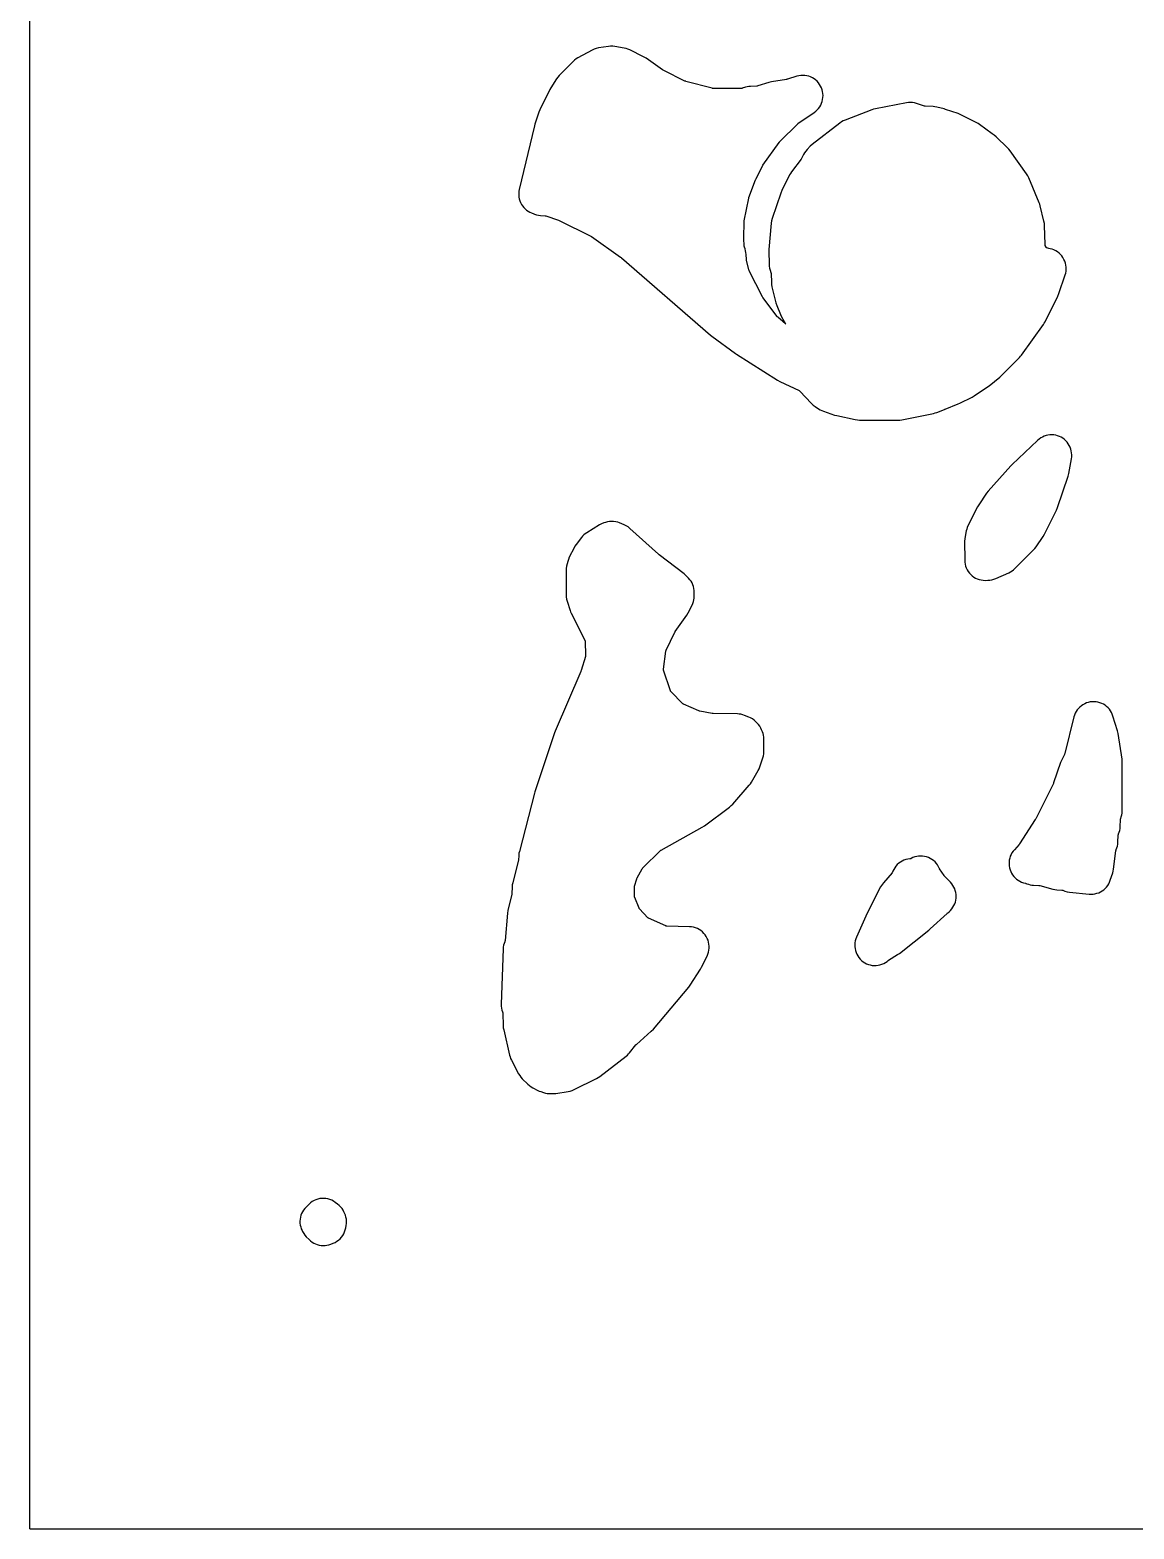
# Model space of a CAD drawing. Header units: millimetres. Extents: x 0 to 300, y 0 to 300.
# Drawn here: x 0 to 136.5, y 0 to 185.3 of the extents above; entities that cross this region are included whole.
import ezdxf

# ---------------------------------------------------------------- set-up
doc = ezdxf.new("R2010")
doc.units = ezdxf.units.MM
doc.layers.add('CUT', color=7, linetype='CONTINUOUS')

msp = doc.modelspace()

# ---------------------------------------------------------------- linework, layer by layer
at = {"layer": 'CUT'}
for points in [[(299.9634, 299.9386), (299.9634, 0.0614), (299.9606, 0.0029), (299.9021, 0), (0.0614, 0), (0.0029, 0.0029), (0, 0.0614), (0, 299.9386), (0.0029, 299.9971), (0.0614, 300), (299.9021, 300), (299.9606, 299.9971)], [(60.5027, 164.4061), (60.572, 164.1766), (60.663, 163.9549), (60.7749, 163.7428), (60.9065, 163.5425), (61.0567, 163.3557), (61.2242, 163.1841), (61.4072, 163.0294), (61.6043, 162.8929), (61.8135, 162.7759), (62.033, 162.6795), (62.1162, 162.6521), (62.1162, 162.6519), (62.2148, 162.6154), (62.3828, 162.5478), (62.6224, 162.4653), (62.8691, 162.4075), (63.1203, 162.375), (63.6896, 162.3304), (63.6947, 162.3299), (63.7429, 162.3223), (63.7675, 162.3162), (63.7892, 162.3095), (65.37, 161.7779), (65.4482, 161.7485), (65.5243, 161.7136), (69.2639, 159.8383), (69.34, 159.7966), (69.413, 159.7494), (73.0318, 157.2166), (73.0814, 157.18), (73.129, 157.1408), (84.1469, 147.5912), (84.3059, 147.4643), (87.2229, 145.3253), (87.3612, 145.2308), (92.4302, 142.0124), (92.704, 141.8616), (95.1189, 140.723), (95.1705, 140.6956), (95.2125, 140.6549), (96.6476, 139.1241), (96.8487, 138.9322), (97.0698, 138.7638), (97.5198, 138.4592), (97.7128, 138.3409), (97.9158, 138.2405), (98.1269, 138.1589), (99.4886, 137.7026), (99.7586, 137.6286), (102.0516, 137.1367), (102.3083, 137.0955), (102.5678, 137.0811), (107.3179, 137.0655), (107.5708, 137.0774), (107.8211, 137.1149), (111.7234, 137.9031), (111.9379, 137.9563), (112.1468, 138.0284), (113.1004, 138.405), (113.12, 138.4127), (113.1272, 138.4156), (113.1301, 138.4167), (113.1485, 138.424), (114.7855, 139.0705), (114.9975, 139.1659), (116.4969, 139.926), (116.7632, 140.0824), (118.4157, 141.1955), (118.5887, 141.3232), (119.9199, 142.3971), (120.1213, 142.5784), (122.3416, 144.807), (122.4793, 144.957), (122.6043, 145.1177), (125.3117, 148.9054), (125.4184, 149.0676), (125.5121, 149.2376), (127.0936, 152.388), (127.2306, 152.7177), (127.9989, 155.0182), (128.0656, 155.257), (128.1084, 155.5013), (128.1268, 155.7486), (128.1206, 155.9965), (128.0899, 156.2426), (128.0349, 156.4844), (127.9563, 156.7195), (127.8547, 156.9458), (127.7313, 157.1608), (127.5871, 157.3626), (127.4236, 157.5491), (127.2425, 157.7185), (127.0455, 157.8691), (126.8346, 157.9994), (126.6117, 158.1082), (126.3792, 158.1944), (126.1393, 158.2572), (125.9891, 158.2886), (125.9704, 158.2939), (125.7474, 158.3641), (125.7287, 158.3705), (125.6915, 158.3865), (125.6701, 158.4208), (125.661, 158.4384), (125.5458, 158.673), (125.537, 158.6922), (125.5221, 158.7332), (125.5163, 158.7763), (125.5151, 158.7974), (125.4498, 161.1214), (125.4284, 161.3854), (125.3791, 161.6457), (124.9072, 163.5733), (124.8545, 163.7579), (124.7877, 163.9379), (123.5077, 167.0192), (123.3832, 167.2762), (123.2303, 167.5174), (121.1815, 170.3732), (121.0436, 170.5483), (120.8907, 170.7104), (119.4775, 172.0811), (119.2113, 172.3055), (118.9764, 172.4771), (117.4221, 173.612), (117.251, 173.7264), (117.0711, 173.8264), (115.101, 174.8174), (114.772, 174.9544), (113.2209, 175.4742), (113.0221, 175.5318), (112.1333, 175.7498), (111.8988, 175.7956), (111.6609, 175.8188), (110.6977, 175.8663), (110.6797, 175.8676), (110.6427, 175.8728), (110.6061, 175.8814), (110.5894, 175.8866), (109.6334, 176.2058), (109.3869, 176.2743), (109.1347, 176.3172), (108.8794, 176.3341), (108.6237, 176.3249), (108.3703, 176.2896), (104.5325, 175.5527), (104.317, 175.5013), (104.1069, 175.4311), (100.7798, 174.1522), (100.5568, 174.0537), (100.3444, 173.934), (100.1447, 173.7942), (96.7324, 171.1479), (96.4862, 170.9295), (96.0971, 170.5358), (95.92, 170.3363), (95.7651, 170.119), (95.6343, 169.8865), (95.4045, 169.4216), (95.3959, 169.4051), (95.3555, 169.3397), (95.3446, 169.3246), (94.1646, 167.7595), (94.0366, 167.5728), (93.926, 167.3752), (92.9648, 165.4587), (92.8275, 165.1277), (91.7861, 162.0002), (91.7103, 161.7191), (91.6678, 161.431), (91.3798, 158.18), (91.3702, 157.9326), (91.3867, 156.3867), (91.4036, 156.1221), (91.4484, 155.8608), (91.5206, 155.6058), (91.6198, 155.3152), (91.6257, 155.2965), (91.635, 155.257), (91.6403, 155.2168), (91.6414, 155.1972), (91.6768, 154.0881), (91.6991, 153.8252), (91.7491, 153.566), (92.2412, 151.5824), (92.347, 151.2545), (92.8025, 150.1176), (92.9451, 149.8203), (93.4255, 148.9678), (93.4466, 148.9257), (93.4098, 148.9551), (92.4552, 149.7956), (92.4413, 149.8085), (92.3854, 149.8687), (92.3736, 149.8836), (90.6147, 152.2144), (90.6047, 152.2283), (90.5659, 152.2908), (90.5578, 152.3059), (88.9374, 155.5351), (88.9287, 155.5537), (88.8977, 155.6371), (88.8922, 155.657), (88.5993, 156.8245), (88.5951, 156.8432), (88.5833, 156.9251), (88.582, 156.9443), (88.5565, 157.5533), (88.5363, 157.7824), (88.4951, 158.0087), (88.4334, 158.2303), (88.3515, 158.4452), (88.3429, 158.465), (88.3363, 158.4812), (88.3246, 158.5171), (88.3197, 158.5546), (88.3187, 158.5721), (88.2837, 159.5642), (88.2831, 159.5937), (88.2831, 159.6232), (88.311, 161.5835), (88.3116, 161.6004), (88.3191, 161.6727), (88.322, 161.6893), (88.8699, 164.4916), (88.8711, 164.4967), (88.8925, 164.5738), (88.8985, 164.591), (89.7237, 166.7902), (89.7478, 166.8495), (89.7751, 166.9074), (90.5698, 168.4861), (90.5721, 168.4904), (90.6099, 168.5537), (90.6193, 168.5675), (92.6231, 171.3793), (92.6262, 171.3835), (92.6777, 171.4448), (92.6902, 171.458), (94.9879, 173.7565), (95.0008, 173.7688), (95.0601, 173.8178), (95.0746, 173.8282), (96.9663, 175.1119), (97.1616, 175.2589), (97.3417, 175.4243), (97.5048, 175.6065), (97.6492, 175.8038), (97.7737, 176.0142), (97.8771, 176.2358), (97.9583, 176.4664), (98.0166, 176.7039), (98.0515, 176.9459), (98.0625, 177.1902), (98.0496, 177.4343), (98.0129, 177.6761), (97.9528, 177.9131), (97.8698, 178.1431), (97.7647, 178.3639), (97.6386, 178.5733), (97.4926, 178.7695), (97.3281, 178.9504), (97.1468, 179.1144), (96.9503, 179.26), (96.7405, 179.3856), (96.5195, 179.4901), (96.2893, 179.5726), (96.0521, 179.6321), (95.8103, 179.6682), (95.5661, 179.6805), (95.3219, 179.6689), (95.0799, 179.6335), (94.8426, 179.5747), (93.6783, 179.2246), (93.6044, 179.2049), (93.5295, 179.19), (91.7059, 178.8886), (91.363, 178.8067), (89.9917, 178.3751), (89.9865, 178.3736), (89.9362, 178.3622), (89.9097, 178.3587), (89.8859, 178.357), (89.1032, 178.322), (88.891, 178.3034), (88.6812, 178.2669), (88.4753, 178.2126), (88.0664, 178.0859), (88.0481, 178.0808), (88.0082, 178.0727), (87.9676, 178.0687), (87.9486, 178.0682), (84.4393, 178.0768), (84.434, 178.0769), (84.3834, 178.0812), (84.3575, 178.0857), (84.3346, 178.0912), (81.1062, 178.9454), (81.0876, 178.9508), (81.0095, 178.9803), (80.992, 178.9885), (78.3724, 180.3006), (78.2981, 180.3412), (78.2269, 180.387), (76.1883, 181.8013), (75.8806, 181.9836), (74.1669, 182.8399), (73.9428, 182.9384), (73.7101, 183.0146), (73.4711, 183.0677), (72.3362, 183.2619), (72.0636, 183.2932), (71.7892, 183.2945), (71.5163, 183.2658), (70.3034, 183.07), (70.0265, 183.0091), (69.7583, 182.9172), (69.5023, 182.7955), (67.7477, 181.8361), (67.5417, 181.7102), (67.3487, 181.5649), (67.1707, 181.4017), (65.4452, 179.6592), (65.2699, 179.4624), (65.1162, 179.2483), (64.4186, 178.1588), (64.2854, 177.9238), (63.0493, 175.4382), (62.9174, 175.1194), (62.4308, 173.6676), (62.3694, 173.4529), (60.4958, 165.5937), (60.4515, 165.3581), (60.4299, 165.1193), (60.4313, 164.8796), (60.4556, 164.6411)], [(115.883, 118.5719), (116.0105, 118.3625), (116.1579, 118.1666), (116.3238, 117.986), (116.5066, 117.8226), (116.7044, 117.6779), (116.9156, 117.5532), (117.1379, 117.4499), (117.3692, 117.3688), (117.6074, 117.3107), (117.8502, 117.2763), (118.0951, 117.2658), (118.4322, 117.2679), (118.6921, 117.283), (118.9491, 117.3252), (119.2002, 117.3938), (119.4429, 117.4882), (121.0463, 118.21), (121.2495, 118.3128), (121.4424, 118.4337), (121.6236, 118.5717), (121.7915, 118.7255), (124.1002, 121.0438), (124.257, 121.2167), (124.397, 121.4035), (125.2764, 122.6984), (125.4433, 122.983), (126.926, 125.9424), (127.0621, 126.2701), (128.3572, 130.1469), (128.4455, 130.4908), (128.7757, 132.3027), (128.8075, 132.5417), (128.816, 132.7827), (128.8013, 133.0234), (128.7635, 133.2616), (128.7029, 133.495), (128.6201, 133.7215), (128.5159, 133.9389), (128.3912, 134.1453), (128.2472, 134.3388), (128.0853, 134.5174), (127.9068, 134.6797), (127.7136, 134.8239), (127.5074, 134.9489), (127.2901, 135.0535), (127.0637, 135.1366), (126.8304, 135.1975), (126.5922, 135.2356), (126.3516, 135.2507), (126.1106, 135.2424), (125.8715, 135.211), (125.6365, 135.1567), (125.4079, 135.0801), (125.1877, 134.9817), (124.978, 134.8626), (124.7808, 134.7238), (124.5978, 134.5667), (121.4436, 131.5817), (121.304, 131.4386), (118.4821, 128.3041), (118.2637, 128.0237), (117.3193, 126.6153), (117.1585, 126.3388), (115.9859, 123.9875), (115.9018, 123.7998), (115.8333, 123.6058), (115.7811, 123.4069), (115.6202, 122.6727), (115.5758, 122.3976), (115.5623, 122.1192), (115.5796, 119.7474), (115.5935, 119.5027), (115.6312, 119.2604), (115.6924, 119.023), (115.7767, 118.7928)], [(58.4479, 63.8774), (58.455, 63.8572), (58.4664, 63.8128), (58.4727, 63.7673), (58.4739, 63.746), (58.5114, 62.1943), (58.5304, 61.9411), (58.575, 61.6911), (59.2985, 58.565), (59.3562, 58.357), (59.4316, 58.1547), (59.5242, 57.9597), (60.4201, 56.2661), (60.5518, 56.0454), (60.7055, 55.8394), (60.8795, 55.6502), (61.5727, 54.9704), (61.7593, 54.8049), (61.9615, 54.6587), (62.1772, 54.5334), (62.7842, 54.2204), (62.9702, 54.134), (63.1627, 54.063), (63.4981, 53.9549), (63.7278, 53.8927), (63.9625, 53.8526), (64.1999, 53.835), (64.6017, 53.8245), (64.8207, 53.8283), (65.0386, 53.8513), (66.545, 54.0776), (66.8028, 54.1303), (67.0537, 54.2098), (67.2948, 54.3153), (70.0448, 55.695), (70.2499, 55.8103), (70.4433, 55.9444), (73.7097, 58.4448), (73.8689, 58.5775), (74.0165, 58.7228), (74.1515, 58.8799), (74.9047, 59.8329), (74.9155, 59.846), (74.9657, 59.8989), (74.9781, 59.9103), (76.8263, 61.5395), (77.0832, 61.802), (81.4487, 66.9721), (81.6463, 67.2406), (82.9096, 69.2211), (83.0409, 69.4535), (83.7243, 70.8296), (83.8244, 71.0594), (83.901, 71.2979), (83.9533, 71.543), (83.9808, 71.792), (83.9832, 72.0426), (83.9606, 72.2921), (83.913, 72.5381), (83.8411, 72.7782), (83.7456, 73.0098), (83.6273, 73.2307), (83.4875, 73.4386), (83.3276, 73.6315), (83.1492, 73.8075), (82.9541, 73.9647), (82.7442, 74.1015), (82.5217, 74.2167), (82.2887, 74.309), (82.0477, 74.3776), (81.8011, 74.4216), (81.5512, 74.4408), (78.74, 74.515), (78.7214, 74.5159), (78.6818, 74.521), (78.6439, 74.5337), (78.6267, 74.5409), (76.4955, 75.5024), (76.4793, 75.5102), (76.4458, 75.5294), (76.4166, 75.5546), (76.4039, 75.5672), (75.3748, 76.6419), (75.3627, 76.6552), (75.3387, 76.6855), (75.321, 76.7198), (75.314, 76.7364), (74.7762, 78.083), (74.7703, 78.0988), (74.7599, 78.1338), (74.7559, 78.1696), (74.7552, 78.1867), (74.7331, 79.3182), (74.7333, 79.3386), (74.7372, 79.3824), (74.7459, 79.4255), (74.7516, 79.4452), (75.0502, 80.3854), (75.0561, 80.4026), (75.0871, 80.475), (75.0955, 80.4912), (75.7162, 81.6239), (75.7253, 81.6396), (75.7473, 81.6718), (75.7722, 81.7018), (75.7848, 81.7149), (77.9596, 83.8663), (77.9721, 83.878), (78.0008, 83.9017), (78.0318, 83.9227), (78.0462, 83.9311), (83.122, 86.7365), (83.4105, 86.9229), (86.5171, 89.2478), (86.7195, 89.4166), (86.903, 89.6058), (88.9307, 91.93), (89.079, 92.1174), (89.2088, 92.3181), (90.0406, 93.7504), (90.1586, 93.9803), (90.2523, 94.221), (90.6114, 95.3071), (90.6814, 95.5639), (90.7237, 95.8266), (90.7378, 96.0924), (90.7375, 97.6504), (90.7267, 97.8817), (90.6946, 98.111), (90.6414, 98.3364), (90.5676, 98.5558), (90.4738, 98.7675), (90.3605, 98.9943), (90.2289, 99.2259), (90.0734, 99.4422), (89.8958, 99.6407), (89.7285, 99.8087), (89.5385, 99.9809), (89.3319, 100.1327), (89.1108, 100.2625), (88.8776, 100.3691), (88.3492, 100.5784), (88.1359, 100.6519), (87.9169, 100.7059), (87.6939, 100.7399), (87.4687, 100.7538), (84.4743, 100.802), (84.469, 100.8022), (84.3877, 100.81), (84.3693, 100.813), (82.8238, 101.1031), (82.8032, 101.1076), (82.7158, 101.1344), (82.6962, 101.1423), (80.8275, 101.9562), (80.8114, 101.9637), (80.778, 101.9821), (80.7487, 102.0065), (80.736, 102.0188), (79.2475, 103.5186), (79.2355, 103.5313), (79.2119, 103.5601), (79.197, 103.5942), (79.1912, 103.6106), (78.3473, 106.1814), (78.3457, 106.1867), (78.3345, 106.234), (78.3356, 106.2645), (78.3381, 106.2888), (78.6167, 108.4983), (78.6199, 108.5188), (78.6303, 108.5622), (78.6455, 108.6042), (78.6541, 108.6231), (79.7489, 110.8461), (79.7511, 110.8503), (79.7876, 110.9127), (79.7966, 110.9264), (81.213, 112.964), (81.3939, 113.268), (81.8706, 114.2162), (81.9631, 114.4232), (82.0365, 114.6376), (82.0902, 114.8579), (82.1237, 115.0821), (82.1367, 115.3084), (82.1423, 115.7655), (82.1335, 116.0087), (82.101, 116.2499), (82.0453, 116.4868), (81.9667, 116.7171), (81.8662, 116.9388), (81.7446, 117.1496), (81.603, 117.3475), (81.4429, 117.5308), (81.1591, 117.8254), (81.0223, 117.957), (80.8759, 118.0778), (77.8059, 120.4219), (77.7682, 120.4519), (77.7318, 120.4834), (74.1725, 123.6873), (73.9543, 123.8627), (73.7179, 124.0125), (73.4662, 124.135), (72.9144, 124.3662), (72.6733, 124.453), (72.4246, 124.5147), (72.1709, 124.5505), (71.9148, 124.5603), (71.6591, 124.5437), (71.4064, 124.5011), (71.1594, 124.4328), (70.9515, 124.3637), (70.6822, 124.2564), (70.427, 124.1187), (68.8546, 123.1481), (68.6683, 123.0211), (68.4941, 122.8778), (68.3335, 122.7194), (68.1879, 122.5472), (67.5255, 121.6879), (67.3882, 121.4909), (67.2704, 121.2816), (66.6879, 120.1193), (66.5755, 119.8592), (66.4933, 119.588), (66.3584, 119.0316), (66.3059, 118.7401), (66.2881, 118.4444), (66.2863, 115.4757), (66.3002, 115.2106), (66.3421, 114.9486), (66.4116, 114.6925), (66.7916, 113.538), (66.856, 113.3642), (66.9332, 113.1956), (68.6131, 109.8579), (68.6217, 109.8396), (68.637, 109.7988), (68.6431, 109.7556), (68.6443, 109.7354), (68.7008, 107.9916), (68.7009, 107.9709), (68.6974, 107.9263), (68.689, 107.8824), (68.6834, 107.8625), (68.1436, 106.1169), (68.1235, 106.0574), (68.1003, 105.999), (64.933, 98.6165), (64.8587, 98.4212), (62.4223, 91.1103), (62.3739, 90.9467), (60.5122, 83.7585), (60.4636, 83.5254), (60.4373, 83.2887), (60.3971, 82.6505), (60.3956, 82.6324), (60.3832, 82.5553), (60.379, 82.5377), (59.6873, 79.8871), (59.6334, 79.6228), (59.6083, 79.3542), (59.5775, 78.5716), (59.5764, 78.5542), (59.5665, 78.4798), (59.563, 78.4627), (59.1024, 76.4437), (59.05, 76.1131), (58.7438, 72.731), (58.7416, 72.7123), (58.7339, 72.6723), (58.7222, 72.6334), (58.7154, 72.6157), (58.6991, 72.5764), (58.6231, 72.3667), (58.5661, 72.1511), (58.5286, 71.9313), (58.5108, 71.709), (58.2699, 64.8971), (58.2736, 64.6465), (58.3023, 64.3976), (58.3559, 64.1528), (58.4336, 63.9146)], [(121.143, 82.9246), (121.0922, 82.689), (121.0644, 82.4497), (121.0598, 82.2087), (121.0784, 81.9685), (121.12, 81.7312), (121.1843, 81.499), (121.2706, 81.274), (121.3782, 81.0584), (121.506, 80.8542), (121.6529, 80.6632), (121.8176, 80.4872), (121.9984, 80.3279), (122.1936, 80.1868), (122.4016, 80.0651), (122.6203, 79.964), (122.8478, 79.8844), (123.0818, 79.8271), (123.0832, 79.8268), (123.121, 79.8156), (123.138, 79.8091), (123.2465, 79.7649), (123.4487, 79.6924), (123.6564, 79.6376), (123.868, 79.6008), (124.082, 79.5823), (124.7266, 79.5544), (124.7468, 79.5529), (124.8334, 79.5397), (124.8531, 79.5351), (126.475, 79.1052), (126.7167, 79.0538), (126.9623, 79.0265), (127.5821, 78.9885), (127.5997, 78.987), (127.6371, 78.9811), (127.6727, 78.9684), (127.6889, 78.9613), (127.7154, 78.9489), (127.9778, 78.8439), (128.2504, 78.7692), (128.5297, 78.7258), (130.9652, 78.4869), (131.2056, 78.475), (131.4461, 78.4862), (131.6843, 78.5205), (131.9182, 78.5776), (132.1455, 78.6569), (132.3641, 78.7577), (132.572, 78.879), (132.7672, 79.0198), (132.948, 79.1787), (133.1127, 79.3543), (133.2598, 79.5449), (133.3878, 79.7487), (133.4956, 79.9639), (133.5823, 80.1885), (133.8814, 81.0911), (133.9458, 81.3218), (133.9878, 81.5575), (134.2817, 83.8345), (134.2844, 83.8518), (134.2926, 83.8885), (134.3043, 83.9243), (134.3108, 83.9405), (134.3282, 83.9809), (134.4104, 84.1988), (134.472, 84.4233), (134.5124, 84.6526), (134.5313, 84.8847), (134.5613, 85.7514), (134.5622, 85.7683), (134.5668, 85.8045), (134.5777, 85.839), (134.5839, 85.855), (134.6157, 85.9309), (134.6933, 86.143), (134.7515, 86.3612), (134.7897, 86.5838), (134.8077, 86.8089), (134.8383, 87.6921), (134.8386, 87.6975), (134.8443, 87.7459), (134.8528, 87.7737), (134.8613, 87.7967), (134.8669, 87.8105), (134.945, 88.0349), (135.0015, 88.2657), (135.0358, 88.5008), (135.0476, 88.7381), (135.061, 94.7679), (135.0537, 94.9643), (135.031, 95.1596), (134.5378, 98.3144), (134.463, 98.6446), (133.9125, 100.4852), (133.8323, 100.7127), (133.7306, 100.9314), (133.6083, 101.1392), (133.4666, 101.3343), (133.3067, 101.5149), (133.1301, 101.6792), (132.9385, 101.8257), (132.7338, 101.953), (132.5176, 102.0601), (132.2922, 102.1458), (132.0596, 102.2094), (131.8219, 102.2503), (131.5814, 102.2681), (131.3403, 102.2627), (131.1009, 102.234), (130.8653, 102.1824), (130.6358, 102.1084), (130.4144, 102.0125), (130.2034, 101.8958), (130.0046, 101.7593), (129.8198, 101.6043), (129.6509, 101.4322), (129.4993, 101.2446), (129.3665, 101.0433), (129.2537, 100.8302), (129.162, 100.6071), (129.0922, 100.3763), (127.9656, 95.8777), (127.9596, 95.8563), (127.9255, 95.7667), (127.9158, 95.7467), (127.5723, 95.09), (127.4902, 94.9171), (127.4215, 94.7384), (126.5685, 92.2371), (126.5399, 92.1617), (126.5063, 92.0884), (124.3628, 87.806), (124.3325, 87.7495), (124.2993, 87.6946), (122.3714, 84.6978), (122.3684, 84.6933), (122.3184, 84.6279), (122.3061, 84.6138), (121.7166, 83.9713), (121.5624, 83.7861), (121.4268, 83.5869), (121.311, 83.3756), (121.2161, 83.1541)], [(101.9895, 71.9833), (102.0178, 71.7415), (102.0695, 71.5035), (102.1441, 71.2718), (102.2409, 71.0484), (102.3589, 70.8355), (102.4971, 70.635), (102.6542, 70.449), (102.8286, 70.2791), (103.0187, 70.127), (103.2227, 69.9941), (103.4387, 69.8817), (103.6645, 69.7908), (103.8982, 69.7223), (104.1373, 69.6769), (104.3798, 69.6549), (104.6233, 69.6567), (104.8654, 69.6821), (105.1039, 69.7309), (105.3366, 69.8028), (105.5611, 69.8969), (105.7754, 70.0123), (105.9775, 70.1481), (106.0913, 70.2419), (106.1619, 70.2955), (106.1758, 70.3046), (107.2891, 71.0031), (107.5095, 71.1585), (111.1637, 74.0431), (111.3141, 74.1718), (113.3955, 76.1007), (113.3991, 76.1039), (113.4575, 76.1506), (113.4743, 76.1626), (113.6621, 76.3103), (113.835, 76.4754), (113.9914, 76.6561), (114.1297, 76.851), (114.2489, 77.0582), (114.3477, 77.2758), (114.4252, 77.5019), (114.4809, 77.7343), (114.514, 77.971), (114.5245, 78.2098), (114.512, 78.4485), (114.4769, 78.6849), (114.4193, 78.9168), (114.3398, 79.1422), (114.2392, 79.359), (114.1184, 79.5652), (113.9784, 79.7589), (113.8205, 79.9384), (113.1076, 80.6747), (113.0955, 80.6877), (113.0476, 80.7475), (113.0376, 80.7621), (112.4746, 81.6201), (112.4655, 81.6348), (112.4381, 81.6863), (112.3491, 81.8731), (112.2219, 82.0838), (112.0746, 82.2809), (111.9087, 82.4627), (111.7256, 82.6272), (111.5273, 82.7729), (111.3156, 82.8985), (111.0926, 83.0026), (110.8605, 83.0842), (110.6214, 83.1427), (110.3778, 83.1774), (110.1319, 83.1879), (109.8862, 83.1742), (109.643, 83.1364), (109.4047, 83.0749), (109.1736, 82.9903), (108.9519, 82.8833), (108.9075, 82.8591), (108.7894, 82.849), (108.5428, 82.8153), (108.3007, 82.7573), (108.0656, 82.6755), (107.8398, 82.5707), (107.6256, 82.444), (107.425, 82.2966), (107.24, 82.13), (107.0725, 81.9458), (106.9242, 81.7459), (106.7965, 81.5322), (106.6907, 81.3069), (106.6389, 81.1806), (106.6142, 81.145), (106.6013, 81.1294), (105.5262, 79.892), (105.3977, 79.7312), (105.2829, 79.5603), (105.1825, 79.3806), (103.405, 75.8664), (103.3524, 75.7557), (102.2002, 73.1705), (102.1121, 72.9436), (102.0464, 72.7091), (102.0038, 72.4694), (101.9848, 72.2267)], [(34.6874, 35.6185), (34.88, 35.4738), (35.0858, 35.3484), (35.3026, 35.2434), (35.5285, 35.1597), (35.7615, 35.0982), (35.9993, 35.0594), (36.2397, 35.0437), (36.4805, 35.0511), (36.7195, 35.0817), (36.9544, 35.1352), (37.1831, 35.2111), (37.4907, 35.3298), (37.7241, 35.4339), (37.9456, 35.5613), (38.153, 35.7106), (38.344, 35.8804), (38.5168, 36.0687), (38.6694, 36.2737), (38.8002, 36.4931), (38.908, 36.7248), (38.9916, 36.9663), (39.05, 37.2151), (39.1063, 37.5244), (39.1394, 37.7831), (39.1455, 38.0438), (39.1243, 38.3038), (39.0762, 38.5601), (39.0017, 38.81), (38.9015, 39.0508), (38.8296, 39.2009), (38.7183, 39.4078), (38.5881, 39.6034), (38.4402, 39.7858), (38.4059, 39.8242), (38.2265, 40.0057), (38.0294, 40.168), (37.7445, 40.3793), (37.5354, 40.5187), (37.3133, 40.6363), (37.0805, 40.7311), (36.8394, 40.802), (36.5924, 40.8483), (36.342, 40.8696), (36.0907, 40.8657), (35.8411, 40.8365), (35.5957, 40.7825), (35.3569, 40.704), (35.1272, 40.602), (34.9089, 40.4775), (34.7043, 40.3316), (34.5153, 40.166), (34.1412, 39.8033), (33.9746, 39.6252), (33.8262, 39.4318), (33.6973, 39.2248), (33.5892, 39.0063), (33.5029, 38.7782), (33.4392, 38.5429), (33.3988, 38.3024), (33.382, 38.0592), (33.3889, 37.8155), (33.4195, 37.5736), (33.4736, 37.3358), (33.5506, 37.1045), (33.6497, 36.8817), (33.7127, 36.7569), (33.843, 36.5293), (33.9964, 36.3167), (34.1713, 36.1213), (34.5095, 35.781)]]:
    msp.add_lwpolyline(points, close=True, dxfattribs=at)

doc.saveas('drawing.dxf')
